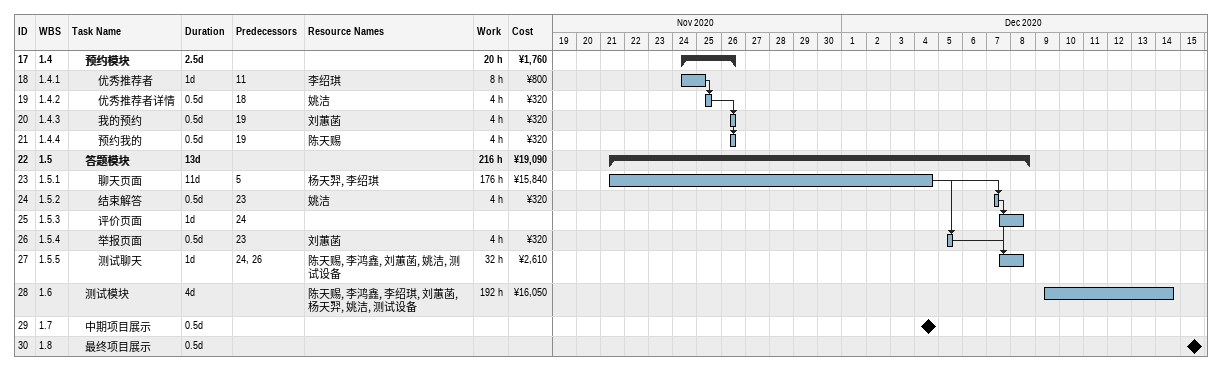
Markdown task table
| ID | WBS | Task | Duration | Start | Finish | Predecessors | Resources | Work (h) | Cost (¥) |
|---|---|---|---|---|---|---|---|---|---|
| 17 | 1.4 | **预约模块** | 2.5d | 2020-11-24 | 2020-11-26 |  |  | 20 | 1760 |
| 18 | 1.4.1 | 优秀推荐者 | 1d | 2020-11-24 | 2020-11-25 | 11 | 李绍琪 | 8 | 800 |
| 19 | 1.4.2 | 优秀推荐者详情 | 0.5d | 2020-11-25 | 2020-11-25 | 18 | 姚洁 | 4 | 320 |
| 20 | 1.4.3 | 我的预约 | 0.5d | 2020-11-26 | 2020-11-26 | 19 | 刘蕙菡 | 4 | 320 |
| 21 | 1.4.4 | 预约我的 | 0.5d | 2020-11-26 | 2020-11-26 | 19 | 陈天赐 | 4 | 320 |
| 22 | 1.5 | **答题模块** | 13d | 2020-11-21 | 2020-12-08 |  |  | 216 | 19090 |
| 23 | 1.5.1 | 聊天页面 | 11d | 2020-11-21 | 2020-12-04 | 5 | 杨天羿, 李绍琪 | 176 | 15840 |
| 24 | 1.5.2 | 结束解答 | 0.5d | 2020-12-07 | 2020-12-07 | 23 | 姚洁 | 4 | 320 |
| 25 | 1.5.3 | 评价页面 | 1d | 2020-12-07 | 2020-12-08 | 24 |  |  |  |
| 26 | 1.5.4 | 举报页面 | 0.5d | 2020-12-05 | 2020-12-05 | 23 | 刘蕙菡 | 4 | 320 |
| 27 | 1.5.5 | 测试聊天 | 1d | 2020-12-07 | 2020-12-08 | 24, 26 | 陈天赐, 李鸿鑫, 刘蕙菡, 姚洁, 测试设备 | 32 | 2610 |
| 28 | 1.6 | 测试模块 | 4d | 2020-12-09 | 2020-12-14 |  | 陈天赐, 李鸿鑫, 李绍琪, 刘蕙菡, 杨天羿, 姚洁, 测试设备 | 192 | 16050 |
| 29 | 1.7 | 中期项目展示 | 0.5d | 2020-12-04 | 2020-12-04 |  |  |  |  |
| 30 | 1.8 | 最终项目展示 | 0.5d | 2020-12-15 | 2020-12-15 |  |  |  |  |
